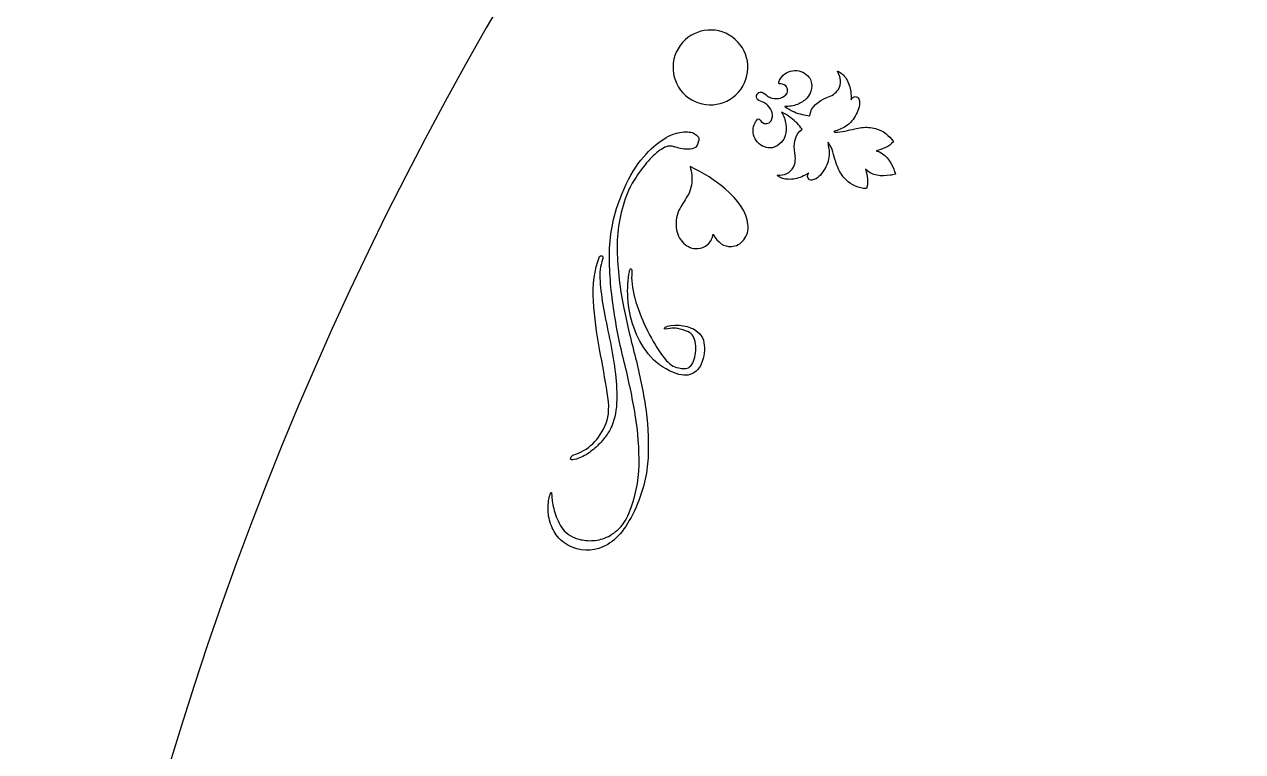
# Model space of a CAD drawing. Header units: centimetres. Extents: x -10.4 to 10.4, y -10.4 to 10.4.
# Drawn here: x -10.442 to -6.792, y 3.03 to 5.208 of the extents above; entities that cross this region are included whole.
import ezdxf

# ---------------------------------------------------------------- set-up
doc = ezdxf.new("R2010")
doc.units = ezdxf.units.CM
doc.header["$MEASUREMENT"] = 0
doc.layers.add('Camada 1', color=7, linetype='Continuous')

msp = doc.modelspace()

# ---------------------------------------------------------------- linework, layer by layer
at = {"layer": 'Camada 1'}
for points, knots in [([(-10.44189, 0), (-10.44189, 5.76691), (-5.76691, 10.44189), (0, 10.44189), (0, 10.44189), (5.76688, 10.44189), (10.44189, 5.76691), (10.44189, 0), (10.44189, 0), (10.44189, -5.76686), (5.76689, -10.44189), (0, -10.44189), (0, -10.44189), (-5.76691, -10.44189), (-10.44189, -5.76686), (-10.44189, 0)], [0, 0, 0, 0, 0.2, 0.2, 0.2, 0.2, 0.4, 0.4, 0.4, 0.4, 0.6, 0.6, 0.6, 0.6, 1, 1, 1, 1]), ([(-8.33051, 5.17641), (-8.27688, 5.14545), (-8.25852, 5.0769), (-8.28947, 5.0233), (-8.28947, 5.0233), (-8.32043, 4.9697), (-8.38898, 4.95131), (-8.44261, 4.98226), (-8.44261, 4.98226), (-8.49624, 5.01322), (-8.5146, 5.08177), (-8.48365, 5.13537), (-8.48365, 5.13537), (-8.45267, 5.18901), (-8.38412, 5.20737), (-8.33051, 5.17641)], [0, 0, 0, 0, 0.2, 0.2, 0.2, 0.2, 0.4, 0.4, 0.4, 0.4, 0.6, 0.6, 0.6, 0.6, 1, 1, 1, 1]), ([(-8.2469, 4.99872), (-8.24986, 4.99396), (-8.24968, 4.98755), (-8.24537, 4.98343), (-8.24537, 4.98343), (-8.24013, 4.97859), (-8.23338, 4.97711), (-8.22698, 4.97438), (-8.22698, 4.97438), (-8.22203, 4.9724), (-8.21809, 4.96885), (-8.21449, 4.96499), (-8.21449, 4.96499), (-8.2033, 4.95303), (-8.19576, 4.93409), (-8.20504, 4.91916), (-8.20504, 4.91916), (-8.20777, 4.91471), (-8.2133, 4.91188), (-8.21816, 4.91098), (-8.21816, 4.91098), (-8.22065, 4.91058), (-8.22324, 4.91117), (-8.22583, 4.91183), (-8.22583, 4.91183), (-8.233, 4.91339), (-8.23755, 4.92053), (-8.24059, 4.92477), (-8.24059, 4.92477), (-8.24289, 4.92795), (-8.248, 4.92204), (-8.25009, 4.91866), (-8.25009, 4.91866), (-8.25864, 4.90493), (-8.26155, 4.88765), (-8.25528, 4.87148), (-8.25528, 4.87148), (-8.24874, 4.85481), (-8.23546, 4.84333), (-8.21856, 4.83928), (-8.21856, 4.83928), (-8.21258, 4.83793), (-8.20665, 4.83785), (-8.20097, 4.83888), (-8.20097, 4.83888), (-8.19105, 4.84089), (-8.18179, 4.84645), (-8.17446, 4.85452), (-8.17446, 4.85452), (-8.1688, 4.86074), (-8.16438, 4.86725), (-8.16234, 4.8754), (-8.16234, 4.8754), (-8.15959, 4.88643), (-8.15901, 4.89792), (-8.16046, 4.90906), (-8.16046, 4.90906), (-8.16221, 4.92165), (-8.16655, 4.93377), (-8.17366, 4.94446), (-8.17366, 4.94446), (-8.17326, 4.94457), (-8.17271, 4.94502), (-8.17247, 4.94488), (-8.17247, 4.94488), (-8.16395, 4.94067), (-8.15604, 4.93567), (-8.14829, 4.93014), (-8.14829, 4.93014), (-8.14726, 4.92945), (-8.14633, 4.92874), (-8.1453, 4.92816), (-8.1453, 4.92816), (-8.1321, 4.91879), (-8.12159, 4.90636), (-8.11154, 4.8939), (-8.11154, 4.8939), (-8.13464, 4.87869), (-8.13813, 4.84868), (-8.13361, 4.82241), (-8.13361, 4.82241), (-8.13118, 4.80807), (-8.13139, 4.79333), (-8.13813, 4.78024), (-8.13813, 4.78024), (-8.14705, 4.76299), (-8.16663, 4.75524), (-8.18565, 4.75627), (-8.18565, 4.75627), (-8.18713, 4.75627), (-8.18663, 4.75508), (-8.18613, 4.75466), (-8.18613, 4.75466), (-8.17674, 4.74757), (-8.16536, 4.74474), (-8.15393, 4.7441), (-8.15393, 4.7441), (-8.13964, 4.74344), (-8.12599, 4.74643), (-8.11313, 4.75183), (-8.11313, 4.75183), (-8.10625, 4.75461), (-8.0985, 4.75871), (-8.09217, 4.76257), (-8.09217, 4.76257), (-8.09328, 4.76035), (-8.0973, 4.75368), (-8.09413, 4.74765), (-8.09413, 4.74765), (-8.09191, 4.74328), (-8.08746, 4.7409), (-8.08289, 4.7417), (-8.08289, 4.7417), (-8.06582, 4.74411), (-8.05511, 4.75816), (-8.04643, 4.77141), (-8.04643, 4.77141), (-8.03759, 4.78488), (-8.03241, 4.80001), (-8.03098, 4.81628), (-8.03098, 4.81628), (-8.02984, 4.82943), (-8.03275, 4.84189), (-8.03529, 4.85486), (-8.03529, 4.85486), (-8.03555, 4.85618), (-8.03312, 4.8542), (-8.03246, 4.85333), (-8.03246, 4.85333), (-8.02077, 4.83626), (-8.01727, 4.81663), (-8.01127, 4.79679), (-8.01127, 4.79679), (-8.00714, 4.78335), (-8.00201, 4.77075), (-7.99426, 4.7593), (-7.99426, 4.7593), (-7.99032, 4.75316), (-7.98558, 4.74758), (-7.98037, 4.74253), (-7.98037, 4.74253), (-7.96405, 4.72665), (-7.94224, 4.71668), (-7.91925, 4.71636), (-7.91925, 4.71636), (-7.91295, 4.73522), (-7.9166, 4.75531), (-7.9219, 4.77412), (-7.9219, 4.77412), (-7.9024, 4.75451), (-7.87446, 4.75216), (-7.84768, 4.75639), (-7.84768, 4.75639), (-7.84218, 4.75724), (-7.83763, 4.75811), (-7.83247, 4.75946), (-7.83247, 4.75946), (-7.83387, 4.76462), (-7.83535, 4.76912), (-7.83744, 4.77412), (-7.83744, 4.77412), (-7.8471, 4.79955), (-7.86308, 4.82259), (-7.88983, 4.82963), (-7.88983, 4.82963), (-7.87094, 4.83442), (-7.8517, 4.84127), (-7.83847, 4.85625), (-7.83847, 4.85625), (-7.85022, 4.87604), (-7.8699, 4.88972), (-7.8917, 4.89604), (-7.8917, 4.89604), (-7.89869, 4.89805), (-7.90596, 4.89916), (-7.91316, 4.89974), (-7.91316, 4.89974), (-7.927, 4.90069), (-7.94047, 4.89881), (-7.9542, 4.89569), (-7.9542, 4.89569), (-7.97433, 4.89101), (-7.99317, 4.88407), (-8.01373, 4.88577), (-8.01373, 4.88577), (-8.01487, 4.88585), (-8.0178, 4.88696), (-8.01648, 4.88746), (-8.01648, 4.88746), (-8.00394, 4.8918), (-7.99169, 4.89553), (-7.98095, 4.90296), (-7.98095, 4.90296), (-7.96756, 4.91238), (-7.95706, 4.92442), (-7.94976, 4.93889), (-7.94976, 4.93889), (-7.94264, 4.95297), (-7.93592, 4.96921), (-7.9423, 4.98524), (-7.9423, 4.98524), (-7.94389, 4.98961), (-7.94812, 4.99236), (-7.95307, 4.99204), (-7.95307, 4.99204), (-7.95998, 4.99164), (-7.96363, 4.98498), (-7.96511, 4.98275), (-7.96511, 4.98275), (-7.96487, 4.99024), (-7.96522, 4.999), (-7.96622, 5.00638), (-7.96622, 5.00638), (-7.96797, 5.02024), (-7.9722, 5.03355), (-7.98, 5.04549), (-7.98, 5.04549), (-7.98622, 5.05509), (-7.99437, 5.06353), (-8.00521, 5.06811), (-8.00521, 5.06811), (-8.00582, 5.06835), (-8.00712, 5.06819), (-8.00632, 5.06697), (-8.00632, 5.06697), (-7.99595, 5.05096), (-7.99293, 5.03006), (-8.00338, 5.01371), (-8.00338, 5.01371), (-8.01132, 5.00135), (-8.02399, 4.99387), (-8.03764, 4.98876), (-8.03764, 4.98876), (-8.06267, 4.97945), (-8.08691, 4.96148), (-8.08849, 4.93391), (-8.08849, 4.93391), (-8.10429, 4.93645), (-8.12032, 4.93931), (-8.135, 4.94611), (-8.135, 4.94611), (-8.13611, 4.94653), (-8.13712, 4.94714), (-8.13828, 4.94757), (-8.13828, 4.94757), (-8.14691, 4.95154), (-8.15516, 4.95598), (-8.1631, 4.96117), (-8.1631, 4.96117), (-8.16334, 4.96133), (-8.16318, 4.96207), (-8.16326, 4.96252), (-8.16326, 4.96252), (-8.15053, 4.96159), (-8.13786, 4.96392), (-8.12603, 4.96874), (-8.12603, 4.96874), (-8.11568, 4.973), (-8.10603, 4.97927), (-8.09783, 4.98721), (-8.09783, 4.98721), (-8.09185, 4.99295), (-8.08838, 5.00012), (-8.08582, 5.00814), (-8.08582, 5.00814), (-8.08254, 5.01846), (-8.08235, 5.02923), (-8.08558, 5.03883), (-8.08558, 5.03883), (-8.08746, 5.04436), (-8.09045, 5.04957), (-8.09466, 5.05396), (-8.09466, 5.05396), (-8.10659, 5.06663), (-8.12326, 5.0723), (-8.14096, 5.06954), (-8.14096, 5.06954), (-8.15803, 5.067), (-8.17155, 5.05581), (-8.17919, 5.04144), (-8.17919, 5.04144), (-8.18102, 5.03808), (-8.18364, 5.03062), (-8.17972, 5.03025), (-8.17972, 5.03025), (-8.17453, 5.02975), (-8.16604, 5.02946), (-8.16115, 5.02393), (-8.16115, 5.02393), (-8.1593, 5.02197), (-8.15747, 5.02009), (-8.1566, 5.01769), (-8.1566, 5.01769), (-8.15493, 5.01303), (-8.15462, 5.00687), (-8.15705, 5.00234), (-8.15705, 5.00234), (-8.16538, 4.98681), (-8.18557, 4.98379), (-8.20153, 4.9875), (-8.20153, 4.9875), (-8.20664, 4.98874), (-8.21169, 4.99038), (-8.21592, 4.99359), (-8.21592, 4.99359), (-8.2214, 4.99796), (-8.22613, 5.00288), (-8.23296, 5.00502), (-8.23296, 5.00502), (-8.23865, 5.00671), (-8.24431, 5.00359), (-8.2469, 4.99872)], [0, 0, 0, 0, 0.0126582, 0.0126582, 0.0126582, 0.0126582, 0.0253165, 0.0253165, 0.0253165, 0.0253165, 0.0379747, 0.0379747, 0.0379747, 0.0379747, 0.0506329, 0.0506329, 0.0506329, 0.0506329, 0.0632911, 0.0632911, 0.0632911, 0.0632911, 0.0759494, 0.0759494, 0.0759494, 0.0759494, 0.0886076, 0.0886076, 0.0886076, 0.0886076, 0.1012658, 0.1012658, 0.1012658, 0.1012658, 0.1139241, 0.1139241, 0.1139241, 0.1139241, 0.1265823, 0.1265823, 0.1265823, 0.1265823, 0.1392405, 0.1392405, 0.1392405, 0.1392405, 0.1518987, 0.1518987, 0.1518987, 0.1518987, 0.164557, 0.164557, 0.164557, 0.164557, 0.1772152, 0.1772152, 0.1772152, 0.1772152, 0.1898734, 0.1898734, 0.1898734, 0.1898734, 0.2025316, 0.2025316, 0.2025316, 0.2025316, 0.2151899, 0.2151899, 0.2151899, 0.2151899, 0.2278481, 0.2278481, 0.2278481, 0.2278481, 0.2405063, 0.2405063, 0.2405063, 0.2405063, 0.2531646, 0.2531646, 0.2531646, 0.2531646, 0.2658228, 0.2658228, 0.2658228, 0.2658228, 0.278481, 0.278481, 0.278481, 0.278481, 0.2911392, 0.2911392, 0.2911392, 0.2911392, 0.3037975, 0.3037975, 0.3037975, 0.3037975, 0.3164557, 0.3164557, 0.3164557, 0.3164557, 0.3291139, 0.3291139, 0.3291139, 0.3291139, 0.3417722, 0.3417722, 0.3417722, 0.3417722, 0.3544304, 0.3544304, 0.3544304, 0.3544304, 0.3670886, 0.3670886, 0.3670886, 0.3670886, 0.3797468, 0.3797468, 0.3797468, 0.3797468, 0.3924051, 0.3924051, 0.3924051, 0.3924051, 0.4050633, 0.4050633, 0.4050633, 0.4050633, 0.4177215, 0.4177215, 0.4177215, 0.4177215, 0.4303797, 0.4303797, 0.4303797, 0.4303797, 0.443038, 0.443038, 0.443038, 0.443038, 0.4556962, 0.4556962, 0.4556962, 0.4556962, 0.4683544, 0.4683544, 0.4683544, 0.4683544, 0.4810127, 0.4810127, 0.4810127, 0.4810127, 0.4936709, 0.4936709, 0.4936709, 0.4936709, 0.5063291, 0.5063291, 0.5063291, 0.5063291, 0.5189873, 0.5189873, 0.5189873, 0.5189873, 0.5316456, 0.5316456, 0.5316456, 0.5316456, 0.5443038, 0.5443038, 0.5443038, 0.5443038, 0.556962, 0.556962, 0.556962, 0.556962, 0.5696203, 0.5696203, 0.5696203, 0.5696203, 0.5822785, 0.5822785, 0.5822785, 0.5822785, 0.5949367, 0.5949367, 0.5949367, 0.5949367, 0.6075949, 0.6075949, 0.6075949, 0.6075949, 0.6202532, 0.6202532, 0.6202532, 0.6202532, 0.6329114, 0.6329114, 0.6329114, 0.6329114, 0.6455696, 0.6455696, 0.6455696, 0.6455696, 0.6582278, 0.6582278, 0.6582278, 0.6582278, 0.6708861, 0.6708861, 0.6708861, 0.6708861, 0.6835443, 0.6835443, 0.6835443, 0.6835443, 0.6962025, 0.6962025, 0.6962025, 0.6962025, 0.7088608, 0.7088608, 0.7088608, 0.7088608, 0.721519, 0.721519, 0.721519, 0.721519, 0.7341772, 0.7341772, 0.7341772, 0.7341772, 0.7468354, 0.7468354, 0.7468354, 0.7468354, 0.7594937, 0.7594937, 0.7594937, 0.7594937, 0.7721519, 0.7721519, 0.7721519, 0.7721519, 0.7848101, 0.7848101, 0.7848101, 0.7848101, 0.7974684, 0.7974684, 0.7974684, 0.7974684, 0.8101266, 0.8101266, 0.8101266, 0.8101266, 0.8227848, 0.8227848, 0.8227848, 0.8227848, 0.835443, 0.835443, 0.835443, 0.835443, 0.8481013, 0.8481013, 0.8481013, 0.8481013, 0.8607595, 0.8607595, 0.8607595, 0.8607595, 0.8734177, 0.8734177, 0.8734177, 0.8734177, 0.8860759, 0.8860759, 0.8860759, 0.8860759, 0.8987342, 0.8987342, 0.8987342, 0.8987342, 0.9113924, 0.9113924, 0.9113924, 0.9113924, 0.9240506, 0.9240506, 0.9240506, 0.9240506, 0.9367089, 0.9367089, 0.9367089, 0.9367089, 0.9493671, 0.9493671, 0.9493671, 0.9493671, 0.9620253, 0.9620253, 0.9620253, 0.9620253, 0.9746835, 0.9746835, 0.9746835, 0.9746835, 1, 1, 1, 1]), ([(-8.6519, 4.70011), (-8.67577, 4.64158), (-8.68812, 4.58398), (-8.68897, 4.52747), (-8.68897, 4.52747), (-8.68968, 4.47082), (-8.68566, 4.41439), (-8.67661, 4.3579), (-8.67661, 4.3579), (-8.66899, 4.303), (-8.65835, 4.2491), (-8.64483, 4.19605), (-8.64483, 4.19605), (-8.63136, 4.1429), (-8.62033, 4.09059), (-8.61189, 4.03902), (-8.61189, 4.03902), (-8.60342, 3.98753), (-8.59964, 3.93708), (-8.60054, 3.88781), (-8.60054, 3.88781), (-8.60155, 3.8386), (-8.6116, 3.79039), (-8.63081, 3.74337), (-8.63081, 3.74337), (-8.63946, 3.72212), (-8.65094, 3.70538), (-8.66529, 3.69302), (-8.66529, 3.69302), (-8.6796, 3.68077), (-8.69413, 3.67225), (-8.70905, 3.66754), (-8.70905, 3.66754), (-8.72395, 3.66272), (-8.73892, 3.66082), (-8.754, 3.66175), (-8.754, 3.66175), (-8.76921, 3.66278), (-8.78205, 3.66548), (-8.79271, 3.66982), (-8.79271, 3.66982), (-8.81306, 3.67815), (-8.82782, 3.69083), (-8.83684, 3.70797), (-8.83684, 3.70797), (-8.84597, 3.72514), (-8.85237, 3.74173), (-8.85618, 3.75774), (-8.85618, 3.75774), (-8.85994, 3.77375), (-8.86192, 3.78676), (-8.86203, 3.79666), (-8.86203, 3.79666), (-8.86216, 3.80642), (-8.86327, 3.80873), (-8.86552, 3.80346), (-8.86552, 3.80346), (-8.86983, 3.7928), (-8.87229, 3.77959), (-8.87301, 3.76383), (-8.87301, 3.76383), (-8.87375, 3.74809), (-8.87179, 3.73258), (-8.86716, 3.71726), (-8.86716, 3.71726), (-8.86253, 3.70183), (-8.85504, 3.68747), (-8.84456, 3.67389), (-8.84456, 3.67389), (-8.83403, 3.66024), (-8.8195, 3.64971), (-8.80088, 3.64209), (-8.80088, 3.64209), (-8.76447, 3.6273), (-8.72897, 3.62997), (-8.69428, 3.65056), (-8.69428, 3.65056), (-8.65949, 3.67104), (-8.62967, 3.71197), (-8.60474, 3.77311), (-8.60474, 3.77311), (-8.58513, 3.82103), (-8.5746, 3.86982), (-8.57304, 3.91927), (-8.57304, 3.91927), (-8.57148, 3.96877), (-8.57452, 4.01841), (-8.58212, 4.06807), (-8.58212, 4.06807), (-8.58985, 4.11768), (-8.60024, 4.16771), (-8.61326, 4.21801), (-8.61326, 4.21801), (-8.62646, 4.26839), (-8.63789, 4.31834), (-8.64771, 4.3679), (-8.64771, 4.3679), (-8.65962, 4.42748), (-8.6657, 4.48545), (-8.6661, 4.54144), (-8.6661, 4.54144), (-8.66652, 4.59751), (-8.65589, 4.65206), (-8.63424, 4.70527), (-8.63424, 4.70527), (-8.62868, 4.71858), (-8.62051, 4.73385), (-8.60945, 4.75102), (-8.60945, 4.75102), (-8.59826, 4.76819), (-8.58593, 4.78415), (-8.5727, 4.79888), (-8.5727, 4.79888), (-8.55947, 4.81367), (-8.54616, 4.82547), (-8.53262, 4.83457), (-8.53262, 4.83457), (-8.51915, 4.84351), (-8.50751, 4.846), (-8.49775, 4.84206), (-8.49775, 4.84206), (-8.49693, 4.84164), (-8.49317, 4.84071), (-8.48664, 4.83907), (-8.48664, 4.83907), (-8.48, 4.83732), (-8.47275, 4.83611), (-8.46502, 4.83486), (-8.46502, 4.83486), (-8.45719, 4.83375), (-8.4493, 4.83393), (-8.44152, 4.83544), (-8.44152, 4.83544), (-8.43374, 4.83697), (-8.42829, 4.84113), (-8.42543, 4.84825), (-8.42543, 4.84825), (-8.42112, 4.85894), (-8.42022, 4.86629), (-8.4226, 4.87034), (-8.4226, 4.87034), (-8.42506, 4.87455), (-8.43017, 4.87862), (-8.43776, 4.88278), (-8.43776, 4.88278), (-8.4475, 4.88678), (-8.46107, 4.88736), (-8.47814, 4.88447), (-8.47814, 4.88447), (-8.49531, 4.88164), (-8.51396, 4.87354), (-8.53394, 4.85989), (-8.53394, 4.85989), (-8.55394, 4.84642), (-8.57439, 4.82687), (-8.59503, 4.80107), (-8.59503, 4.80107), (-8.61602, 4.77544), (-8.63491, 4.74176), (-8.6519, 4.70011), (-8.6519, 4.70011), (-8.6519, 4.70011), (-8.6519, 4.70011), (-8.6519, 4.70011)], [0, 0, 0, 0, 0.0238095, 0.0238095, 0.0238095, 0.0238095, 0.047619, 0.047619, 0.047619, 0.047619, 0.0714286, 0.0714286, 0.0714286, 0.0714286, 0.0952381, 0.0952381, 0.0952381, 0.0952381, 0.1190476, 0.1190476, 0.1190476, 0.1190476, 0.1428571, 0.1428571, 0.1428571, 0.1428571, 0.1666667, 0.1666667, 0.1666667, 0.1666667, 0.1904762, 0.1904762, 0.1904762, 0.1904762, 0.2142857, 0.2142857, 0.2142857, 0.2142857, 0.2380952, 0.2380952, 0.2380952, 0.2380952, 0.2619048, 0.2619048, 0.2619048, 0.2619048, 0.2857143, 0.2857143, 0.2857143, 0.2857143, 0.3095238, 0.3095238, 0.3095238, 0.3095238, 0.3333333, 0.3333333, 0.3333333, 0.3333333, 0.3571429, 0.3571429, 0.3571429, 0.3571429, 0.3809524, 0.3809524, 0.3809524, 0.3809524, 0.4047619, 0.4047619, 0.4047619, 0.4047619, 0.4285714, 0.4285714, 0.4285714, 0.4285714, 0.452381, 0.452381, 0.452381, 0.452381, 0.4761905, 0.4761905, 0.4761905, 0.4761905, 0.5, 0.5, 0.5, 0.5, 0.5238095, 0.5238095, 0.5238095, 0.5238095, 0.547619, 0.547619, 0.547619, 0.547619, 0.5714286, 0.5714286, 0.5714286, 0.5714286, 0.5952381, 0.5952381, 0.5952381, 0.5952381, 0.6190476, 0.6190476, 0.6190476, 0.6190476, 0.6428571, 0.6428571, 0.6428571, 0.6428571, 0.6666667, 0.6666667, 0.6666667, 0.6666667, 0.6904762, 0.6904762, 0.6904762, 0.6904762, 0.7142857, 0.7142857, 0.7142857, 0.7142857, 0.7380952, 0.7380952, 0.7380952, 0.7380952, 0.7619048, 0.7619048, 0.7619048, 0.7619048, 0.7857143, 0.7857143, 0.7857143, 0.7857143, 0.8095238, 0.8095238, 0.8095238, 0.8095238, 0.8333333, 0.8333333, 0.8333333, 0.8333333, 0.8571429, 0.8571429, 0.8571429, 0.8571429, 0.8809524, 0.8809524, 0.8809524, 0.8809524, 0.9047619, 0.9047619, 0.9047619, 0.9047619, 0.9285714, 0.9285714, 0.9285714, 0.9285714, 0.952381, 0.952381, 0.952381, 0.952381, 1, 1, 1, 1]), ([(-8.28678, 4.56285), (-8.29662, 4.55041), (-8.30895, 4.54372), (-8.32387, 4.54287), (-8.32387, 4.54287), (-8.34599, 4.54149), (-8.36425, 4.55396), (-8.37869, 4.58026), (-8.37869, 4.58026), (-8.38007, 4.56777), (-8.38552, 4.55737), (-8.39496, 4.54909), (-8.39496, 4.54909), (-8.40366, 4.54152), (-8.41348, 4.53734), (-8.42462, 4.53668), (-8.42462, 4.53668), (-8.44081, 4.53565), (-8.45502, 4.54115), (-8.4673, 4.55308), (-8.4673, 4.55308), (-8.47952, 4.56501), (-8.48677, 4.58068), (-8.489, 4.6002), (-8.489, 4.6002), (-8.49128, 4.62004), (-8.48784, 4.63867), (-8.47873, 4.65603), (-8.47873, 4.65603), (-8.47, 4.67029), (-8.46129, 4.68461), (-8.45259, 4.699), (-8.45259, 4.699), (-8.44359, 4.71681), (-8.44023, 4.73623), (-8.44262, 4.75718), (-8.44262, 4.75718), (-8.44355, 4.76533), (-8.44524, 4.77372), (-8.44765, 4.78255), (-8.44765, 4.78255), (-8.40669, 4.76273), (-8.37177, 4.74059), (-8.34287, 4.71609), (-8.34287, 4.71609), (-8.30133, 4.68082), (-8.27842, 4.64516), (-8.27434, 4.60909), (-8.27434, 4.60909), (-8.2723, 4.59129), (-8.27646, 4.57586), (-8.28678, 4.56285)], [0, 0, 0, 0, 0.0714286, 0.0714286, 0.0714286, 0.0714286, 0.1428571, 0.1428571, 0.1428571, 0.1428571, 0.2142857, 0.2142857, 0.2142857, 0.2142857, 0.2857143, 0.2857143, 0.2857143, 0.2857143, 0.3571429, 0.3571429, 0.3571429, 0.3571429, 0.4285714, 0.4285714, 0.4285714, 0.4285714, 0.5, 0.5, 0.5, 0.5, 0.5714286, 0.5714286, 0.5714286, 0.5714286, 0.6428571, 0.6428571, 0.6428571, 0.6428571, 0.7142857, 0.7142857, 0.7142857, 0.7142857, 0.7857143, 0.7857143, 0.7857143, 0.7857143, 0.8571429, 0.8571429, 0.8571429, 0.8571429, 1, 1, 1, 1]), ([(-8.7988, 3.91742), (-8.80322, 3.91411), (-8.80555, 3.91091), (-8.80586, 3.90787), (-8.80586, 3.90787), (-8.80594, 3.90483), (-8.80343, 3.90335), (-8.7984, 3.90327), (-8.7984, 3.90327), (-8.78483, 3.90602), (-8.77173, 3.91131), (-8.75924, 3.91907), (-8.75924, 3.91907), (-8.74675, 3.92701), (-8.73548, 3.93577), (-8.72524, 3.94563), (-8.72524, 3.94563), (-8.71503, 3.95547), (-8.70624, 3.96553), (-8.69886, 3.97598), (-8.69886, 3.97598), (-8.69148, 3.98646), (-8.68592, 3.99609), (-8.68235, 4.00498), (-8.68235, 4.00498), (-8.67259, 4.02895), (-8.66753, 4.05533), (-8.66716, 4.08417), (-8.66716, 4.08417), (-8.66684, 4.11296), (-8.66859, 4.14267), (-8.67274, 4.17333), (-8.67274, 4.17333), (-8.67666, 4.20392), (-8.68221, 4.23506), (-8.68891, 4.26675), (-8.68891, 4.26675), (-8.69555, 4.2985), (-8.70161, 4.3289), (-8.70685, 4.35785), (-8.70685, 4.35785), (-8.71209, 4.38693), (-8.71555, 4.41386), (-8.71727, 4.43902), (-8.71727, 4.43902), (-8.71896, 4.46397), (-8.71656, 4.48556), (-8.71023, 4.50355), (-8.71023, 4.50355), (-8.70843, 4.5081), (-8.70832, 4.5113), (-8.71002, 4.51347), (-8.71002, 4.51347), (-8.71179, 4.5158), (-8.71465, 4.51567), (-8.71878, 4.51326), (-8.71878, 4.51326), (-8.73415, 4.47299), (-8.74021, 4.4283), (-8.7369, 4.37941), (-8.7369, 4.37941), (-8.73359, 4.33044), (-8.72751, 4.28252), (-8.71878, 4.23542), (-8.71878, 4.23542), (-8.70997, 4.18846), (-8.70224, 4.14525), (-8.69558, 4.10572), (-8.69558, 4.10572), (-8.68894, 4.06632), (-8.6901, 4.0355), (-8.69913, 4.01341), (-8.69913, 4.01341), (-8.7194, 3.96367), (-8.7526, 3.93171), (-8.7988, 3.91742), (-8.7988, 3.91742), (-8.7988, 3.91742), (-8.7988, 3.91742), (-8.7988, 3.91742)], [0, 0, 0, 0, 0.047619, 0.047619, 0.047619, 0.047619, 0.0952381, 0.0952381, 0.0952381, 0.0952381, 0.1428571, 0.1428571, 0.1428571, 0.1428571, 0.1904762, 0.1904762, 0.1904762, 0.1904762, 0.2380952, 0.2380952, 0.2380952, 0.2380952, 0.2857143, 0.2857143, 0.2857143, 0.2857143, 0.3333333, 0.3333333, 0.3333333, 0.3333333, 0.3809524, 0.3809524, 0.3809524, 0.3809524, 0.4285714, 0.4285714, 0.4285714, 0.4285714, 0.4761905, 0.4761905, 0.4761905, 0.4761905, 0.5238095, 0.5238095, 0.5238095, 0.5238095, 0.5714286, 0.5714286, 0.5714286, 0.5714286, 0.6190476, 0.6190476, 0.6190476, 0.6190476, 0.6666667, 0.6666667, 0.6666667, 0.6666667, 0.7142857, 0.7142857, 0.7142857, 0.7142857, 0.7619048, 0.7619048, 0.7619048, 0.7619048, 0.8095238, 0.8095238, 0.8095238, 0.8095238, 0.8571429, 0.8571429, 0.8571429, 0.8571429, 0.9047619, 0.9047619, 0.9047619, 0.9047619, 1, 1, 1, 1]), ([(-8.43701, 4.19973), (-8.44352, 4.1838), (-8.45283, 4.17616), (-8.46484, 4.17695), (-8.46484, 4.17695), (-8.47696, 4.17769), (-8.48651, 4.1796), (-8.49368, 4.18245), (-8.49368, 4.18245), (-8.50612, 4.18756), (-8.51998, 4.20102), (-8.53548, 4.22277), (-8.53548, 4.22277), (-8.55083, 4.24462), (-8.56554, 4.26997), (-8.57961, 4.29889), (-8.57961, 4.29889), (-8.59358, 4.32789), (-8.60477, 4.35757), (-8.61316, 4.38787), (-8.61316, 4.38787), (-8.62144, 4.41824), (-8.62435, 4.44423), (-8.62171, 4.46587), (-8.62171, 4.46587), (-8.62237, 4.47439), (-8.62383, 4.4778), (-8.62608, 4.47619), (-8.62608, 4.47619), (-8.62825, 4.47452), (-8.6292, 4.47151), (-8.62888, 4.46727), (-8.62888, 4.46727), (-8.63404, 4.44454), (-8.63576, 4.41824), (-8.63385, 4.38861), (-8.63385, 4.38861), (-8.63202, 4.35887), (-8.62612, 4.32963), (-8.61618, 4.30077), (-8.61618, 4.30077), (-8.60621, 4.27185), (-8.59173, 4.24515), (-8.57263, 4.22092), (-8.57263, 4.22092), (-8.55358, 4.19655), (-8.52852, 4.17814), (-8.49751, 4.16544), (-8.49751, 4.16544), (-8.47441, 4.15599), (-8.45618, 4.15459), (-8.44274, 4.16092), (-8.44274, 4.16092), (-8.42927, 4.16735), (-8.41977, 4.17719), (-8.4143, 4.19045), (-8.4143, 4.19045), (-8.40533, 4.2127), (-8.40261, 4.23405), (-8.40599, 4.25464), (-8.40599, 4.25464), (-8.40961, 4.27517), (-8.42284, 4.29015), (-8.44602, 4.29959), (-8.44602, 4.29959), (-8.45922, 4.30496), (-8.47507, 4.30758), (-8.49325, 4.30718), (-8.49325, 4.30718), (-8.51145, 4.30681), (-8.52188, 4.30356), (-8.52442, 4.29739), (-8.52442, 4.29739), (-8.52548, 4.29474), (-8.51979, 4.29472), (-8.5073, 4.29742), (-8.5073, 4.29742), (-8.49492, 4.30001), (-8.47663, 4.2966), (-8.45272, 4.28681), (-8.45272, 4.28681), (-8.44116, 4.28205), (-8.43415, 4.27025), (-8.43155, 4.25099), (-8.43155, 4.25099), (-8.42902, 4.2319), (-8.43082, 4.21481), (-8.43701, 4.19973), (-8.43701, 4.19973), (-8.43701, 4.19973), (-8.43701, 4.19973), (-8.43701, 4.19973)], [0, 0, 0, 0, 0.0416667, 0.0416667, 0.0416667, 0.0416667, 0.0833333, 0.0833333, 0.0833333, 0.0833333, 0.125, 0.125, 0.125, 0.125, 0.1666667, 0.1666667, 0.1666667, 0.1666667, 0.2083333, 0.2083333, 0.2083333, 0.2083333, 0.25, 0.25, 0.25, 0.25, 0.2916667, 0.2916667, 0.2916667, 0.2916667, 0.3333333, 0.3333333, 0.3333333, 0.3333333, 0.375, 0.375, 0.375, 0.375, 0.4166667, 0.4166667, 0.4166667, 0.4166667, 0.4583333, 0.4583333, 0.4583333, 0.4583333, 0.5, 0.5, 0.5, 0.5, 0.5416667, 0.5416667, 0.5416667, 0.5416667, 0.5833333, 0.5833333, 0.5833333, 0.5833333, 0.625, 0.625, 0.625, 0.625, 0.6666667, 0.6666667, 0.6666667, 0.6666667, 0.7083333, 0.7083333, 0.7083333, 0.7083333, 0.75, 0.75, 0.75, 0.75, 0.7916667, 0.7916667, 0.7916667, 0.7916667, 0.8333333, 0.8333333, 0.8333333, 0.8333333, 0.875, 0.875, 0.875, 0.875, 0.9166667, 0.9166667, 0.9166667, 0.9166667, 1, 1, 1, 1])]:
    msp.add_open_spline(points, degree=3, knots=knots, dxfattribs=at)

doc.saveas('drawing.dxf')
